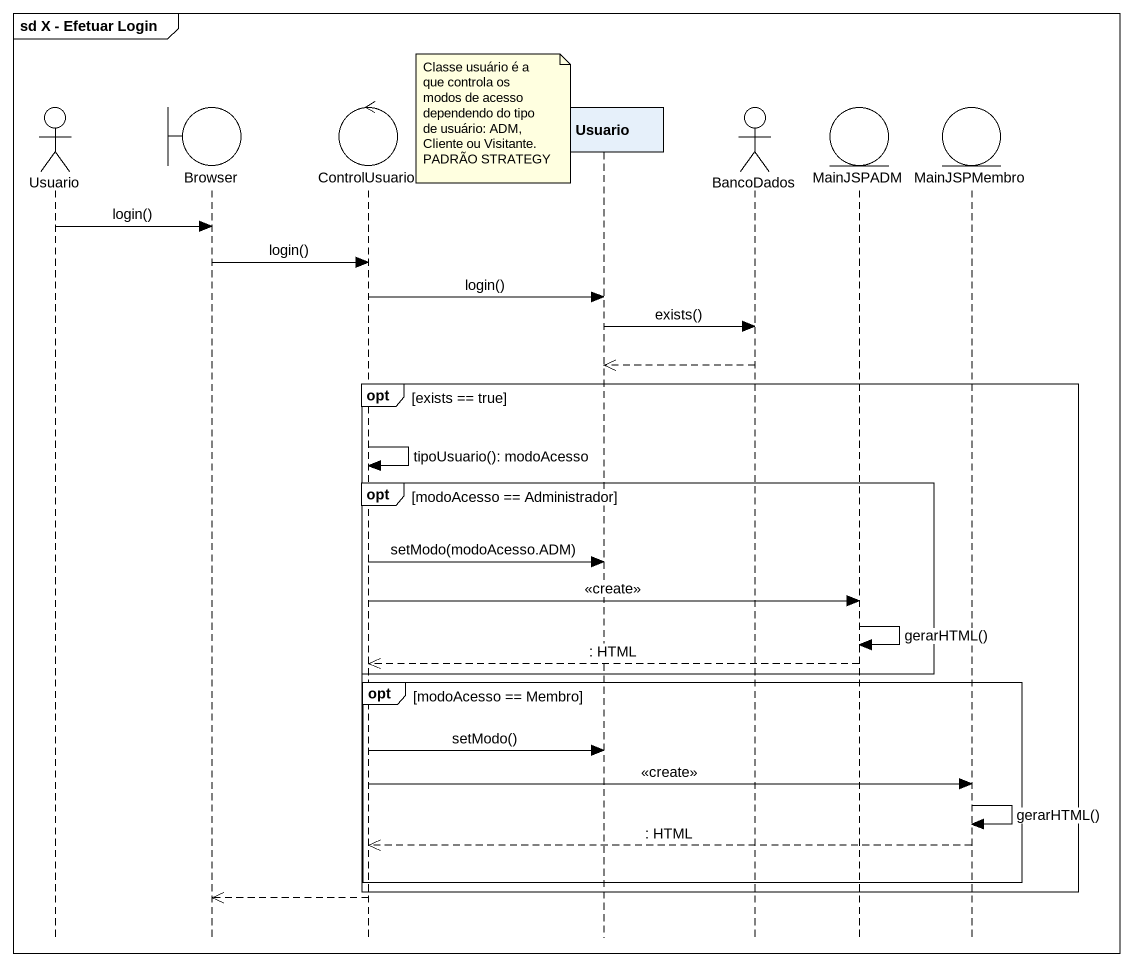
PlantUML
@startuml
mainframe sd X - Efetuar Login
hide footbox
actor Usuario
boundary Browser
control ControlUsuario
participant "Usuario" as Usuario_2
actor BancoDados
entity MainJSPADM
entity MainJSPMembro

note left of Usuario_2 : Classe usuário é a que controla os modos de acesso dependendo do tipo de usuário: ADM, Cliente ou Visitante. PADRÃO STRATEGY
Usuario -> Browser : login()
Browser -> ControlUsuario : login()
ControlUsuario -> Usuario_2 : login()
Usuario_2 -> BancoDados : exists()
BancoDados -->> Usuario_2
opt exists == true
  ControlUsuario -> ControlUsuario : tipoUsuario(): modoAcesso
  opt modoAcesso == Administrador
    ControlUsuario -> Usuario_2 : setModo(modoAcesso.ADM)
    ControlUsuario -> MainJSPADM : <<create>>
    MainJSPADM -> MainJSPADM : gerarHTML()
    MainJSPADM -->> ControlUsuario : : HTML
  end
  opt modoAcesso == Membro
    ControlUsuario -> Usuario_2 : setModo()
    ControlUsuario -> MainJSPMembro : <<create>>
    MainJSPMembro -> MainJSPMembro : gerarHTML()
    MainJSPMembro -->> ControlUsuario : : HTML
  end
end
ControlUsuario -->> Browser
@enduml
